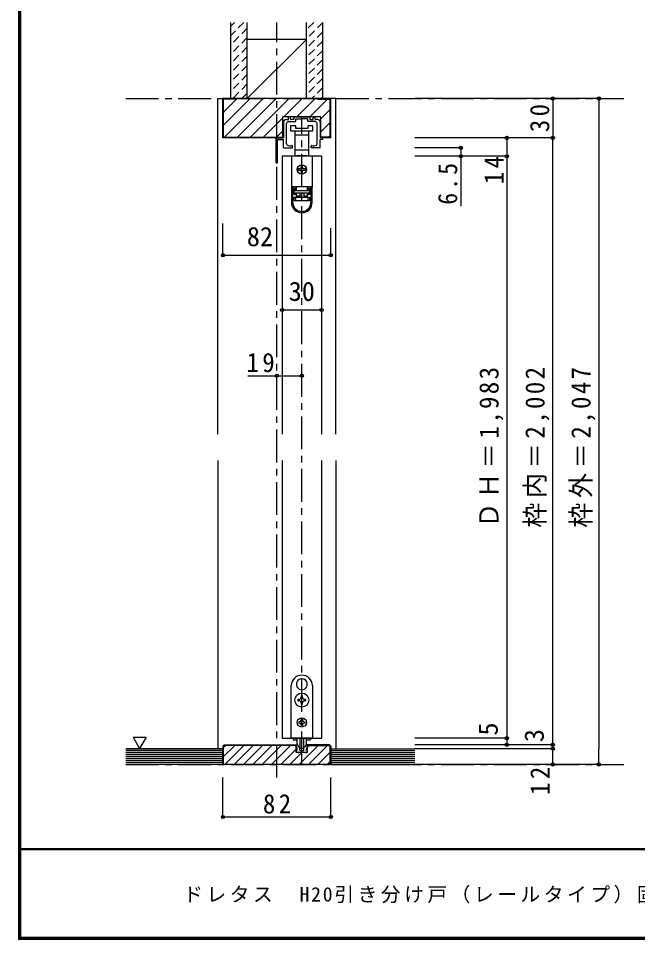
# Model space of a CAD drawing. Units: millimetres at full size, sheet at 1:5; details may follow other scales. Extents: x -973 to 977, y -718 to 696.
# Drawn here: x -973 to -502, y -701 to 0 of the extents above; entities that cross this region are included whole.
import ezdxf
from ezdxf.enums import TextEntityAlignment as Align

# ---------------------------------------------------------------- set-up
doc = ezdxf.new("R2010")
doc.units = ezdxf.units.MM
doc.header["$LTSCALE"] = 5
doc.header["$PDMODE"] = 32
doc.header["$PDSIZE"] = 2.5
doc.linetypes.add('CHAIN1', pattern=[8, 5, -1, 1, -1])
doc.linetypes.add('DASHED1', pattern=[1.8, 1.2, -0.6])
for name, color, linetype in [('0-1_通り芯', 4, 'CHAIN1'), ('0-2_柱', 3, 'Continuous'), ('0-3_仕上げ', 2, 'Continuous'), ('0-4_枠', 3, 'Continuous'), ('0-6_扉', 6, 'Continuous'), ('0-7_金物', 7, 'Continuous'), ('0-A_文字', 7, 'Continuous'), ('0-B_寸法', 7, 'Continuous'), ('0-C_ハッチ', 4, 'DASHED1'), ('F-1_枠', 6, 'Continuous'), ('F-A_文字', 7, 'Continuous')]:
    doc.layers.add(name, color=color, linetype=linetype)
doc.styles.add('ＭＳ ゴシック', font='')
doc.styles.get('ＭＳ ゴシック').set_extended_font_data('MS Gothic')

# ---------------------------------------------------------------- blocks, each defined once
blk = doc.blocks.new('03')
at = {"layer": '0-B_寸法'}
for p, q in [((-11.079, 7.476), (-9.529, 7.476)), ((-9.229, 7.776), (-9.229, 9.176)), ((-8.029, 9.476), (-8.929, 9.476)), ((-7.729, 7.776), (-7.729, 9.176)), ((-5.529, 7.476), (-7.429, 7.476)), ((-5.229, 9.176), (-5.229, 7.776)), ((-4.929, 9.476), (6.771, 9.476)), ((-3.729, 6.276), (-3.729, 7.676)), ((-3.429, 7.976), (0.621, 7.976)), ((0.921, 8.276), (0.621, 7.976)), ((0.921, 8.276), (1.221, 7.976)), ((5.271, 7.976), (1.221, 7.976)), ((5.571, 6.276), (5.571, 7.676)), ((7.071, 9.176), (7.071, 7.776)), ((7.371, 7.476), (9.271, 7.476)), ((9.571, 7.776), (9.571, 9.176)), ((9.871, 9.476), (10.771, 9.476)), ((11.071, 7.776), (11.071, 9.176)), ((12.921, 7.476), (11.371, 7.476)), ((-13.079, 5.476), (-13.079, -6.524)), ((-10.679, -11.096), (-10.679, 4.476)), ((-9.229, 5.976), (-4.029, 5.976)), ((11.071, 5.976), (5.871, 5.976)), ((12.521, -11.096), (12.521, 4.476)), ((14.921, 5.476), (14.921, -6.524)), ((-18.179, -6.524), (-13.079, -6.524)), ((16.321, -6.524), (14.921, -6.524)), ((-18.679, -25.124), (-18.679, -7.024)), ((-17.479, -25.124), (-17.479, -8.224)), ((-16.979, -7.724), (-13.079, -7.724)), ((-13.079, -13.724), (-13.079, -7.724)), ((-12.779, -14.024), (-6.529, -14.024)), ((-6.229, -13.724), (-6.229, -12.649)), ((8.071, -13.724), (8.071, -12.649)), ((14.621, -14.024), (8.371, -14.024)), ((16.321, -7.724), (14.921, -7.724)), ((14.921, -13.724), (14.921, -7.724))]:
    blk.add_line(p, q, dxfattribs=at)
for centre, radius, start, end in [((-11.079, 5.476), 2, 90, 180), ((-9.529, 7.776), 0.3, 270, 0), ((-8.929, 9.176), 0.3, 90, 180), ((-8.029, 9.176), 0.3, 0, 90), ((-7.429, 7.776), 0.3, 180, 270), ((-5.529, 7.776), 0.3, 270, 0), ((-4.929, 9.176), 0.3, 90, 180), ((-3.429, 7.676), 0.3, 90, 180), ((5.271, 7.676), 0.3, 0, 90), ((6.771, 9.176), 0.3, 0, 90), ((7.371, 7.776), 0.3, 180, 270), ((9.271, 7.776), 0.3, 270, 0), ((9.871, 9.176), 0.3, 90, 180), ((10.771, 9.176), 0.3, 0, 90), ((11.371, 7.776), 0.3, 180, 270), ((12.921, 5.476), 2, 0, 90), ((-9.229, 4.476), 1.5, 90, 180), ((-4.029, 6.276), 0.3, 270, 0), ((5.871, 6.276), 0.3, 180, 270), ((11.071, 4.476), 1.5, 0, 90), ((-18.179, -7.024), 0.5, 90, 180), ((16.321, -7.124), 0.6, 0, 90), ((-16.979, -8.224), 0.5, 90, 180), ((-12.779, -13.724), 0.3, 180, 270), ((-9.679, -11.096), 1, 180, 243.25632), ((-7.879, -7.524), 5, 243.25632, 284.75682), ((-6.529, -12.649), 0.3, 0, 104.75682), ((-6.529, -13.724), 0.3, 270, 0), ((8.371, -12.649), 0.3, 75.24318, 180), ((8.371, -13.724), 0.3, 180, 270), ((9.721, -7.524), 5, 255.24318, 296.74368), ((11.521, -11.096), 1, 296.74368, 0), ((14.621, -13.724), 0.3, 270, 0), ((16.321, -7.124), 0.6, 270, 0), ((-18.079, -25.124), 0.6, 180, 0)]:
    blk.add_arc(centre, radius, start, end, dxfattribs=at)
blk = doc.blocks.new('下荷重(戸車)')
at = {"layer": '0-7_金物'}
for p, q in [((8.5, 37.107), (4.5, 37.107)), ((-5.25, 30.107), (0, 30.107)), ((0, 30.107), (5.25, 30.107)), ((5.25, 30.107), (5.25, 33.107)), ((5.25, 18.507), (5.25, 30.107)), ((0, 18.507), (-5.25, 18.507)), ((-5.25, 18.507), (-5.25, 14.107)), ((-5.25, 14.107), (-4, 14.107)), ((-4, 14.107), (-4, 13.807)), ((4, 14.107), (-4, 14.107)), ((5.25, 18.507), (0, 18.507)), ((4, 14.107), (5.25, 14.107)), ((4, 13.807), (4, 14.107)), ((5.25, 14.107), (5.25, 18.507)), ((7.9, 13.807), (-7.9, 13.807)), ((-7.9, 13.807), (-7.9, -9.493)), ((7.9, 13.807), (7.9, -9.493)), ((-1.5, 4.307), (-2.5, 4.307)), ((-2.5, 3.307), (-1.5, 3.307)), ((-0.5, 6.307), (-0.5, 5.307)), ((-0.5, 2.307), (-0.5, 1.307)), ((0.5, 5.307), (0.5, 6.307)), ((0.5, 1.307), (0.5, 2.307)), ((2.5, 4.307), (1.5, 4.307)), ((1.5, 3.307), (2.5, 3.307)), ((7.9, -9.493), (-7.9, -9.493)), ((-7.9, -9.493), (-7.9, -9.593)), ((-6.9, -9.593), (-7.9, -9.593)), ((-7.9, -9.593), (-7.9, -21.293)), ((-4.2, -9.593), (-6.9, -9.593)), ((-6.9, -21.293), (-6.9, -9.593)), ((-6.1, -10.593), (-6.1, -15.293)), ((-6.1, -10.593), (-4.2, -10.593)), ((-5.9, -11.693), (-5.9, -12.193)), ((-4, -11.693), (-5.9, -11.693)), ((-5.9, -12.193), (5.9, -12.193)), ((-5.9, -14.193), (-5.9, -12.193)), ((-4.9, -9.593), (-4.9, -9.493)), ((-4.2, -9.593), (-4.2, -10.593)), ((-4, -11.693), (-4, -9.493)), ((4, -9.493), (4, -11.693)), ((5.9, -11.693), (4, -11.693)), ((6.9, -9.593), (4.2, -9.593)), ((4.2, -10.593), (4.2, -9.593)), ((4.2, -11.593), (4.2, -10.593)), ((4.2, -10.593), (6.1, -10.593)), ((6.1, -11.593), (4.2, -11.593)), ((4.9, -9.493), (4.9, -9.593)), ((5.9, -12.193), (5.9, -11.693)), ((5.9, -12.193), (5.9, -14.193)), ((6.1, -15.293), (6.1, -10.593)), ((6.9, -9.593), (6.9, -21.293)), ((7.9, -9.593), (6.9, -9.593)), ((7.9, -9.493), (7.9, -9.593)), ((7.9, -21.293), (7.9, -9.593)), ((-6.1, -14.293), (-4.2, -14.293)), ((-4.2, -15.293), (-6.1, -15.293)), ((5.9, -14.193), (-5.9, -14.193)), ((-5.9, -17.193), (-4.9, -17.193)), ((-4.9, -17.193), (4.9, -17.193)), ((-4.9, -17.193), (-4.9, -20.193)), ((4.9, -20.193), (-4.9, -20.193)), ((-4.2, -14.293), (-4.2, -15.293)), ((-4.2, -15.293), (-4.2, -17.193)), ((-4, -16.193), (-4, -14.193)), ((-1.5, -14.193), (-1.5, -17.193)), ((1.5, -14.193), (1.5, -17.193)), ((1.5, -16.193), (4, -16.193)), ((6.1, -15.293), (4.2, -15.293)), ((4.2, -17.193), (4.2, -15.293)), ((4.9, -17.193), (5.9, -17.193)), ((5.9, -17.193), (5.9, -20.193))]:
    blk.add_line(p, q, dxfattribs=at)
for points in [[(-8.5, 33.107), (0, 33.107), (8.5, 33.107), (8.5, 37.107)], [(4.5, 37.107), (4.5, 35.107), (-4.5, 35.107), (-4.5, 37.107), (-8.5, 37.107), (-8.5, 33.107)], [(-5.25, 33.107), (-5.25, 30.107), (-5.25, 18.507)], [(-4.2, -10.593), (-4.2, -11.593), (-6.1, -11.593)], [(-4.9, -20.193), (-5.9, -20.193), (-5.9, -17.193)], [(-4, -17.193), (-4, -16.193), (-1.5, -16.193)], [(4, -14.193), (4, -16.193), (4, -17.193)], [(4.2, -15.293), (4.2, -14.293), (6.1, -14.293)], [(5.9, -20.193), (4.9, -20.193), (4.9, -17.193)]]:
    blk.add_lwpolyline(points, dxfattribs=at)
blk.add_circle((0, 3.807), 3.5, dxfattribs=at)
for centre, radius, start, end in [((-2.5, 3.807), 0.5, 90, 180), ((-2.5, 3.807), 0.5, 180, 270), ((-1.5, 5.307), 1, 270, 0), ((-1.5, 2.307), 1, 0, 90), ((0, 6.307), 0.5, 90, 180), ((0, 1.307), 0.5, 180, 270), ((0, 6.307), 0.5, 0, 90), ((0, 1.307), 0.5, 270, 0), ((1.5, 5.307), 1, 180, 270), ((1.5, 2.307), 1, 90, 180), ((2.5, 3.807), 0.5, 0, 90), ((2.5, 3.807), 0.5, 270, 0), ((0, -21.293), 7.9, 180, 0), ((0, -21.293), 6.9, 180, 0)]:
    blk.add_arc(centre, radius, start, end, dxfattribs=at)

msp = doc.modelspace()

# ---------------------------------------------------------------- linework, layer by layer
at = {"layer": '0-1_通り芯'}
for p, q in [((-776.68, -577.5), (-776.68, -2.5)), ((-891.68, -60.5), (-512.68, -60.5)), ((-757.68, -567.5), (-757.68, -74.5)), ((-891.68, -567.5), (-512.68, -567.5))]:
    msp.add_line(p, q, dxfattribs=at)
at = {"layer": '0-2_柱', "color": 7}
msp.add_line((-754.18, -15.5), (-799.18, -60.5), dxfattribs=at)
at = {"layer": '0-2_柱'}
for p, q in [((-754.18, -15.5), (-799.18, -15.5)), ((-754.18, -60.5), (-799.18, -60.5))]:
    msp.add_line(p, q, dxfattribs=at)
at = {"layer": '0-3_仕上げ'}
for p, q in [((-811.68, -60.5), (-811.68, -2.5)), ((-799.18, -60.5), (-799.18, -2.5)), ((-754.18, -60.5), (-754.18, -2.5)), ((-741.68, -60.5), (-741.68, -2.5)), ((-817.68, -555.5), (-891.68, -555.5)), ((-817.68, -567.5), (-817.68, -555.5)), ((-735.68, -555.5), (-671.68, -555.5)), ((-735.68, -567.5), (-735.68, -555.5)), ((-817.68, -567.5), (-891.68, -567.5)), ((-735.68, -567.5), (-671.68, -567.5))]:
    msp.add_line(p, q, dxfattribs=at)
at = {"layer": '0-3_仕上げ', "color": 7}
for p, q in [((-817.68, -557), (-891.68, -557)), ((-817.68, -558.5), (-891.68, -558.5)), ((-817.68, -560), (-891.68, -560)), ((-735.68, -557), (-671.68, -557)), ((-735.68, -558.5), (-671.68, -558.5)), ((-735.68, -560), (-671.68, -560)), ((-817.68, -561.5), (-891.68, -561.5)), ((-817.68, -563), (-891.68, -563)), ((-817.68, -564.5), (-891.68, -564.5)), ((-817.68, -566), (-891.68, -566)), ((-735.68, -561.5), (-671.68, -561.5)), ((-735.68, -563), (-671.68, -563)), ((-735.68, -564.5), (-671.68, -564.5)), ((-735.68, -566), (-671.68, -566))]:
    msp.add_line(p, q, dxfattribs=at)
at = {"layer": '0-4_枠', "color": 4}
for p, q in [((-821.68, -60.5), (-817.68, -60.5)), ((-821.68, -316), (-821.68, -60.5)), ((-731.68, -60.5), (-735.68, -60.5)), ((-731.68, -316), (-731.68, -60.5)), ((-821.68, -336), (-821.68, -555.5)), ((-731.68, -336), (-731.68, -555.5))]:
    msp.add_line(p, q, dxfattribs=at)
at = {"layer": '0-4_枠'}
for p, q in [((-735.68, -60.5), (-817.68, -60.5)), ((-817.68, -90.5), (-817.68, -60.5)), ((-807.68, -61), (-817.18, -61)), ((-817.18, -90), (-817.18, -61)), ((-807.68, -61), (-807.68, -60.5)), ((-745.68, -61), (-745.68, -60.5)), ((-745.68, -61), (-736.18, -61)), ((-736.18, -90), (-736.18, -61)), ((-735.68, -90.5), (-735.68, -60.5)), ((-772.08, -90.5), (-772.08, -74.5)), ((-772.08, -90.5), (-817.68, -90.5)), ((-817.18, -90), (-772.08, -90)), ((-736.18, -90), (-743.28, -90)), ((-735.68, -90.5), (-743.28, -90.5)), ((-816.473, -553), (-817.18, -553.707)), ((-817.18, -567.5), (-817.18, -553.707)), ((-816.68, -552.5), (-762.08, -552.5)), ((-762.08, -553), (-816.473, -553)), ((-753.28, -558.5), (-753.28, -552.5)), ((-753.28, -553), (-736.887, -553)), ((-735.68, -553.5), (-735.68, -567.5)), ((-735.68, -567.5), (-817.68, -567.5))]:
    msp.add_line(p, q, dxfattribs=at)
for points in [[(-743.28, -90.5), (-743.28, -74.5), (-772.08, -74.5)], [(-816.68, -552.5), (-817.68, -553.5), (-817.68, -567.5)], [(-753.28, -558.5), (-762.08, -558.5), (-762.08, -552.5)], [(-735.68, -553.5), (-736.68, -552.5), (-753.28, -552.5)], [(-736.18, -567.5), (-736.18, -553.707), (-736.887, -553)]]:
    msp.add_lwpolyline(points, dxfattribs=at)
at = {"layer": '0-6_扉'}
for p, q in [((-742.68, -104.5), (-772.68, -104.5)), ((-772.68, -104.5), (-772.68, -316)), ((-742.68, -104.5), (-742.68, -316)), ((-772.68, -336), (-772.68, -547.5)), ((-742.68, -336), (-742.68, -547.5)), ((-772.68, -547.5), (-742.68, -547.5))]:
    msp.add_line(p, q, dxfattribs=at)
at = {"layer": '0-7_金物'}
for p, q in [((-757.779, -502.351), (-757.68, -502.45)), ((-757.581, -502.351), (-757.68, -502.45)), ((-761.323, -508.489), (-761.188, -508.525)), ((-761.224, -508.66), (-761.188, -508.525)), ((-754.038, -508.489), (-754.173, -508.525)), ((-754.137, -508.66), (-754.173, -508.525)), ((-760.83, -518), (-760.83, -519)), ((-759.88, -518), (-760.83, -518)), ((-757.18, -516.3), (-757.18, -515.35)), ((-760.83, -519), (-759.88, -519)), ((-758.18, -520.7), (-758.18, -521.65)), ((-758.18, -521.65), (-757.18, -521.65)), ((-757.18, -521.65), (-757.18, -520.7)), ((-760.08, -535), (-760.08, -536)), ((-759.48, -535), (-760.08, -535)), ((-760.08, -536), (-759.48, -536)), ((-758.18, -533.1), (-758.18, -533.7)), ((-758.18, -533.1), (-757.18, -533.1)), ((-758.18, -537.3), (-758.18, -537.9)), ((-757.18, -537.9), (-758.18, -537.9)), ((-757.18, -533.1), (-757.18, -533.7)), ((-757.18, -537.3), (-757.18, -537.9)), ((-755.88, -535), (-755.28, -535)), ((-755.28, -536), (-755.88, -536)), ((-755.28, -535), (-755.28, -536)), ((-764.28, -547.5), (-764.28, -548.7)), ((-764.28, -548.7), (-761.148, -548.7)), ((-760.018, -553.912), (-761.284, -552.647)), ((-761.18, -551.921), (-761.18, -547.5)), ((-759.806, -554), (-759.48, -554)), ((-759.18, -547.5), (-759.18, -555.121)), ((-756.18, -555.121), (-756.18, -547.5)), ((-755.555, -554), (-755.88, -554)), ((-755.342, -553.912), (-754.077, -552.647)), ((-754.213, -548.7), (-751.08, -548.7)), ((-754.18, -551.921), (-754.18, -547.5)), ((-753.18, -552.5), (-753.723, -552.5)), ((-753.18, -553.5), (-753.18, -552.5)), ((-751.08, -547.5), (-751.08, -548.7)), ((-761.18, -557), (-761.78, -557)), ((-761.18, -557), (-761.18, -555.736)), ((-755.38, -558.5), (-759.98, -558.5)), ((-759.28, -556.7), (-759.28, -554.2)), ((-758.98, -557), (-757.98, -557)), ((-756.48, -555.421), (-758.88, -555.421)), ((-757.98, -557), (-757.68, -557.3)), ((-757.68, -557.3), (-757.38, -557)), ((-757.38, -557), (-756.38, -557)), ((-756.08, -556.7), (-756.08, -554.2)), ((-755.18, -558.3), (-755.38, -558.5)), ((-754.98, -558.5), (-755.18, -558.3)), ((-754.98, -558.5), (-753.88, -558.5)), ((-754.18, -557), (-754.18, -555.736)), ((-754.18, -557), (-753.58, -557)), ((-753.88, -558.5), (-753.394, -557.274))]:
    msp.add_line(p, q, dxfattribs=at)
for points in [[(-749.68, -507.5), (-749.68, -547.5), (-765.68, -547.5), (-765.68, -507.5)], [(-757.18, -515.35), (-758.18, -515.35), (-758.18, -516.3)], [(-755.48, -519), (-754.53, -519), (-754.53, -518), (-755.48, -518)], [(-762.18, -553.5), (-762.18, -552.5), (-761.637, -552.5)], [(-760.38, -558.5), (-761.48, -558.5), (-761.966, -557.274)], [(-760.38, -558.5), (-760.18, -558.3), (-759.98, -558.5)]]:
    msp.add_lwpolyline(points, dxfattribs=at)
for centre, radius in [((-757.68, -518.5), 5.35), ((-757.68, -535.5), 3.5)]:
    msp.add_circle(centre, radius, dxfattribs=at)
for centre, radius, start, end in [((-757.68, -507.5), 8, 0, 180), ((-757.68, -506.5), 4.15, 91.3645, 208.6355), ((-757.68, -506.5), 4.15, 331.3645, 88.6355), ((-757.68, -506.5), 4.15, 211.3645, 328.6355), ((-759.88, -516.3), 1.7, 270, 0), ((-755.48, -516.3), 1.7, 180, 270), ((-759.88, -520.7), 1.7, 0, 90), ((-755.48, -520.7), 1.7, 90, 180), ((-759.48, -533.7), 1.3, 270, 0), ((-759.48, -537.3), 1.3, 0, 90), ((-755.88, -533.7), 1.3, 180, 270), ((-755.88, -537.3), 1.3, 90, 180), ((-764.18, -555.736), 3, 0, 48.19), ((-761.637, -553), 0.5, 45, 90), ((-759.18, -551.921), 2, 180, 264.78409), ((-759.806, -553.7), 0.3, 225, 270), ((-759.48, -554.2), 0.2, 0, 90), ((-759.38, -554.112), 0.2, 0, 84.78409), ((-755.98, -554.112), 0.2, 95.21591, 180), ((-755.88, -554.2), 0.2, 90, 180), ((-756.18, -551.921), 2, 275.21591, 0), ((-755.555, -553.7), 0.3, 270, 315), ((-751.18, -555.736), 3, 131.81, 180), ((-753.723, -553), 0.5, 90, 135), ((-761.78, -557.2), 0.2, 90, 201.616), ((-758.98, -556.7), 0.3, 180, 270), ((-758.88, -555.121), 0.3, 180, 270), ((-756.48, -555.121), 0.3, 270, 0), ((-756.38, -556.7), 0.3, 270, 0), ((-753.58, -557.2), 0.2, 338.384, 90)]:
    msp.add_arc(centre, radius, start, end, dxfattribs=at)
at = {"layer": '0-A_文字'}
for p, q in [((-886.116, -546.686), (-876.116, -546.686)), ((-886.116, -546.686), (-881.116, -555.347)), ((-876.116, -546.686), (-881.116, -555.347))]:
    msp.add_line(p, q, dxfattribs=at)
at = {"layer": '0-B_寸法', "color": 4}
for p, q in [((-531.68, -60.5), (-671.68, -60.5)), ((-566.68, -60.5), (-566.68, -90.5)), ((-531.68, -60.5), (-531.68, -555.5)), ((-566.68, -90.5), (-671.68, -90.5)), ((-601.68, -90.5), (-601.68, -104.5)), ((-566.68, -567.5), (-566.68, -90.5)), ((-636.68, -98), (-671.68, -98)), ((-636.68, -98), (-636.68, -142.371)), ((-601.68, -104.5), (-671.68, -104.5)), ((-601.68, -104.5), (-601.68, -547.5)), ((-817.68, -179.804), (-817.68, -155.746)), ((-735.68, -179.804), (-735.68, -159.246)), ((-817.68, -179.804), (-735.68, -179.804)), ((-772.68, -221.5), (-742.68, -221.5)), ((-798.68, -271.5), (-757.68, -271.5)), ((-601.68, -547.5), (-671.68, -547.5)), ((-566.68, -552.5), (-671.68, -552.5)), ((-601.68, -547.5), (-601.68, -552.5)), ((-566.68, -555.5), (-671.68, -555.5)), ((-531.68, -567.5), (-531.68, -555.5)), ((-531.68, -567.5), (-671.68, -567.5)), ((-817.68, -607.5), (-817.68, -577.5)), ((-735.68, -607.5), (-735.68, -577.5)), ((-817.68, -607.5), (-735.68, -607.5))]:
    msp.add_line(p, q, dxfattribs=at)
at = {"layer": '0-B_寸法'}
for p in [(-566.68, -60.5), (-531.68, -60.5), (-601.68, -90.5), (-566.68, -90.5), (-636.68, -98), (-636.68, -104.5), (-601.68, -104.5), (-817.68, -179.804), (-735.68, -179.804), (-772.68, -221.5), (-742.68, -221.5), (-776.68, -271.5), (-757.68, -271.5), (-601.68, -547.5), (-601.68, -552.5), (-566.68, -552.5), (-566.68, -555.5), (-566.68, -567.5), (-531.68, -567.5), (-817.68, -607.5), (-735.68, -607.5)]:
    msp.add_point(p, dxfattribs=at)
at = {"layer": '0-C_ハッチ'}
for p, q in [((-801.784, -2.5), (-811.68, -12.397)), ((-808.855, -2.5), (-811.68, -5.326)), ((-799.18, -6.968), (-811.68, -19.468)), ((-741.575, -2.5), (-754.18, -15.105)), ((-748.646, -2.5), (-754.18, -8.034)), ((-741.68, -9.676), (-754.18, -22.176)), ((-799.18, -14.039), (-811.68, -26.539)), ((-741.68, -16.747), (-754.18, -29.247)), ((-799.18, -21.11), (-811.68, -33.61)), ((-741.68, -23.818), (-754.18, -36.318)), ((-799.18, -28.181), (-811.68, -40.681)), ((-741.68, -30.889), (-754.18, -43.389)), ((-799.18, -35.252), (-811.68, -47.752)), ((-741.68, -37.96), (-754.18, -50.46)), ((-799.18, -42.323), (-811.68, -54.823)), ((-741.68, -45.031), (-754.18, -57.531)), ((-799.18, -49.394), (-810.286, -60.5)), ((-741.68, -52.102), (-750.078, -60.5)), ((-799.18, -56.465), (-803.215, -60.5)), ((-741.68, -59.173), (-743.007, -60.5))]:
    msp.add_line(p, q, dxfattribs=at)
at = {"layer": '0-C_ハッチ', "linetype": 'Continuous'}
for p, q in [((-817.18, -70.771), (-806.909, -60.5)), ((-817.18, -80.671), (-797.01, -60.5)), ((-816.61, -90), (-787.11, -60.5)), ((-806.711, -90), (-777.211, -60.5)), ((-796.811, -90), (-767.311, -60.5)), ((-771.412, -74.5), (-757.412, -60.5)), ((-761.512, -74.5), (-747.512, -60.5)), ((-751.613, -74.5), (-738.113, -61)), ((-743.28, -76.067), (-736.18, -68.967)), ((-786.912, -90), (-772.08, -75.169)), ((-743.28, -85.967), (-736.18, -78.867)), ((-777.012, -90), (-772.08, -85.068)), ((-736.18, -88.766), (-737.414, -90)), ((-817.18, -561.401), (-808.779, -553)), ((-817.18, -554.33), (-815.851, -553)), ((-816.208, -567.5), (-801.708, -553)), ((-809.137, -567.5), (-794.637, -553)), ((-802.066, -567.5), (-787.566, -553)), ((-794.995, -567.5), (-780.495, -553)), ((-787.924, -567.5), (-773.424, -553)), ((-780.853, -567.5), (-766.353, -553)), ((-759.64, -567.5), (-745.14, -553)), ((-753.28, -554.069), (-752.211, -553)), ((-752.569, -567.5), (-738.069, -553)), ((-773.782, -567.5), (-762.08, -555.798)), ((-766.711, -567.5), (-757.711, -558.5)), ((-745.498, -567.5), (-736.18, -558.183)), ((-738.427, -567.5), (-736.18, -565.254)), ((-735.784, -567.5), (-735.68, -567.396))]:
    msp.add_line(p, q, dxfattribs=at)
at = {"layer": 'F-1_枠'}
for p, q in [((-973.347, 695.833), (-973.347, -700.833)), ((-972.514, 695.833), (-972.514, -700.833)), ((-971.68, 695.833), (-971.68, -700.833)), ((976.653, -631.667), (-973.347, -631.667)), ((976.653, -632.5), (-973.347, -632.5)), ((976.653, -699.167), (-973.347, -699.167)), ((976.653, -700), (-973.347, -700)), ((976.653, -700.833), (-973.347, -700.833))]:
    msp.add_line(p, q, dxfattribs=at)

# ---------------------------------------------------------------- block references
at = {"layer": '0-7_金物'}
for name, p in [('03', (-758.601, -83.976)), ('下荷重(戸車)', (-757.68, -118.307))]:
    msp.add_blockref(name, p, dxfattribs=at)

# ---------------------------------------------------------------- texts
at = {"layer": '0-B_寸法', "style": 'ＭＳ ゴシック'}
for s, p in [('82', (-799.524, -177.304)), ('30', (-767.68, -219))]:
    msp.add_text(s, height=14.66, dxfattribs=at).set_placement(p, align=Align.BOTTOM_LEFT)
for s, p in [('5', (-604.18, -545.5)), ('3', (-569.18, -550.5))]:
    msp.add_text(s, height=14.66, rotation=90, dxfattribs=at).set_placement(p, align=Align.BOTTOM_LEFT)
at = {"layer": '0-B_寸法', "char_height": 14.66, "attachment_point": 7, "rotation": 90, "style": 'ＭＳ ゴシック'}
for s, insert in [('\\T1.27;\\W0.95;30', (-569.18, -86.125)), ('\\T1.27;\\W0.95;14', (-604.18, -125.75)), ('\\T1.27;\\W0.9;6.5', (-639.18, -141.324)), ('\\T1.19;\\W0.95;ＤＨ＝1,983', (-604.18, -387.25)), ('\\T1.19;\\W0.95;枠内＝2,002', (-569.18, -387.25)), ('\\T1.19;\\W0.95;枠外＝2,047', (-534.18, -387.25)), ('\\T1.27;\\W0.95;12', (-569.18, -590.75))]:
    msp.add_mtext(s, dxfattribs=dict(at, insert=insert))
at = {"layer": '0-B_寸法', "char_height": 14.66, "attachment_point": 7, "style": 'ＭＳ ゴシック'}
for s, insert in [('\\T1.27;\\W0.95;19', (-799.805, -269)), ('\\T1.27;\\W0.95;82', (-787.305, -605))]:
    msp.add_mtext(s, dxfattribs=dict(at, insert=insert))
at = {"layer": 'F-A_文字', "insert": (-847.938, -673.333), "char_height": 11, "attachment_point": 7, "style": 'ＭＳ ゴシック'}
msp.add_mtext('\\T1.18;ドレタス\u3000H20引き分け戸（レールタイプ）固定枠90㎜幅\u30003方枠＋敷居N型／床直付けレール', dxfattribs=at)

doc.saveas('drawing.dxf')
